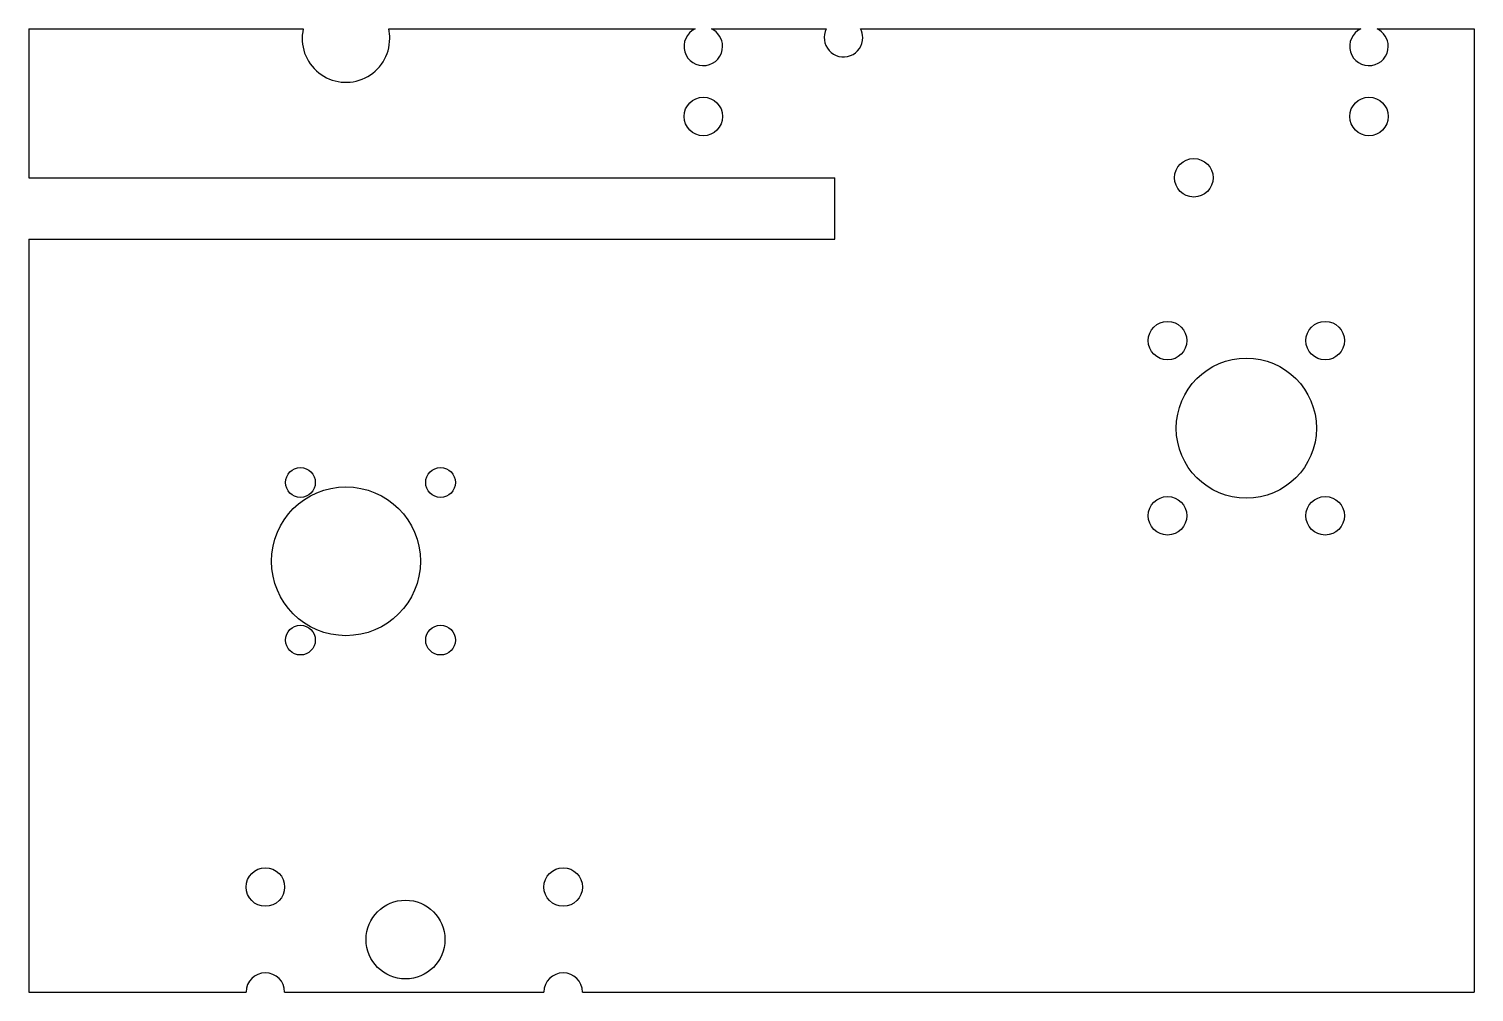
# Model space of a CAD drawing. Header units: millimetres. Extents: x 0 to 165, y 0 to 110.
import ezdxf

# ---------------------------------------------------------------- set-up
doc = ezdxf.new("R2010")
doc.units = ezdxf.units.MM

msp = doc.modelspace()

# ---------------------------------------------------------------- linework, layer by layer
at = {"layer": 'sheet_layer'}
for p, q in [((0, 110), (0, 93)), ((0, 110), (31.3225, 110)), ((41.0775, 110), (76.0835, 110)), ((77.9165, 110), (91.0404, 110)), ((94.9596, 110), (152.083, 110)), ((153.917, 110), (165, 110)), ((165, 110), (165, 0)), ((0, 93), (92, 93)), ((92, 86), (92, 93)), ((0, 86), (0, 0)), ((0, 86), (92, 86)), ((0, 0), (24.8, 0)), ((29.2, 0), (58.8, 0)), ((63.2, 0), (165, 0))]:
    msp.add_line(p, q, dxfattribs=at)
for centre, radius in [((77, 100), 2.2), ((153, 100), 2.2), ((133, 93), 2.2), ((130, 74.4), 2.2), ((148, 74.4), 2.2), ((139, 64.4), 8), ((31, 58.2), 1.7), ((47, 58.2), 1.7), ((36.2, 49.2), 8.5), ((130, 54.4), 2.2), ((148, 54.4), 2.2), ((31, 40.2), 1.7), ((47, 40.2), 1.7), ((27, 12), 2.2), ((61, 12), 2.2), ((43, 6), 4.5)]:
    msp.add_circle(centre, radius, dxfattribs=at)
for centre, radius, start, end in [((36.2, 108.9), 5, 167.291, 0), ((36.2, 108.9), 5, 0, 12.709), ((77, 108), 2.2, 114.62, 0), ((77, 108), 2.2, 0, 65.38), ((93, 109), 2.2, 152.964, 0), ((93, 109), 2.2, 0, 27.0357), ((153, 108), 2.2, 114.62, 0), ((153, 108), 2.2, 0, 65.38), ((27, 0), 2.2, 0, 180), ((61, 0), 2.2, 0, 180)]:
    msp.add_arc(centre, radius, start, end, dxfattribs=at)

doc.saveas('drawing.dxf')
